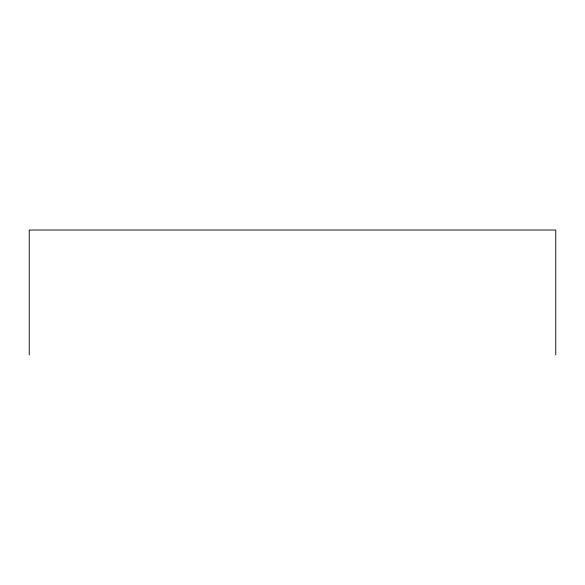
<?xml version="1.0" encoding="UTF-8"?>
<svg xmlns="http://www.w3.org/2000/svg" width="585" height="585" viewBox="0 0 585 585"><rect width="100%" height="100%" fill="white"/><g stroke="black" fill="none" stroke-linecap="round" stroke-linejoin="round"><path stroke-width="0.88" d="M555.75 354.971L555.75 230.029L29.25 230.029L29.25 354.971"/></g></svg>
